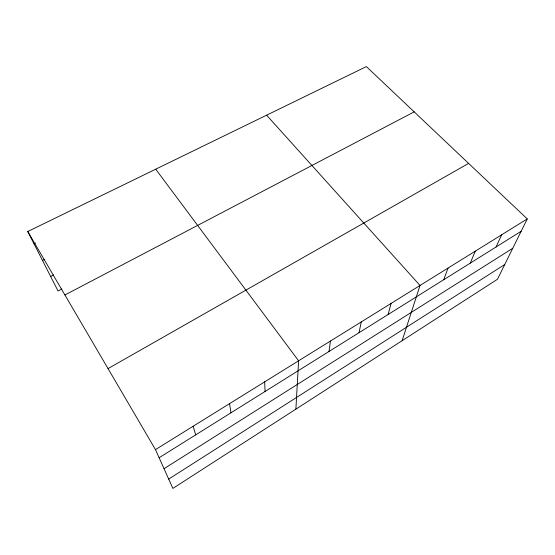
<?xml version="1.0" encoding="UTF-8"?>
<svg xmlns="http://www.w3.org/2000/svg" width="555" height="555" viewBox="0 0 555 555"><rect width="100%" height="100%" fill="white"/><g stroke="black" fill="none" stroke-linecap="round" stroke-linejoin="round"><path stroke-width="0.83" d="M295.884 409.153L298.604 360.805L155.719 169.192M329.018 351.481L330.44 341.048M359.023 332.709L361.256 321.928M388.118 314.512L391.102 303.405M402.132 340.687L420.024 285.457L266.608 115.183M443.695 279.748L448.058 268.065M470.265 263.125L475.246 251.186M496.066 246.989L501.637 234.814M527.25 218.92L497.453 279.269L172.876 488.414L155.483 449.619L27.75 231.518L366.376 66.586L527.25 218.92L155.483 449.619M168.699 479.104L504.738 264.513M164.044 468.711L512.771 248.245M159.125 457.743L521.131 231.31M108.031 368.596L468.607 163.392M64.921 294.982L414.19 111.86M61.862 289.023L58.046 291.007L27.75 231.518M50.644 276.48L53.655 274.933M42.478 260.448L44.768 259.296M33.98 243.749L35.527 242.986M193.189 426.219L195.672 434.884M229.569 403.645L230.963 412.809M264.686 381.854L265.068 391.476"/></g></svg>
